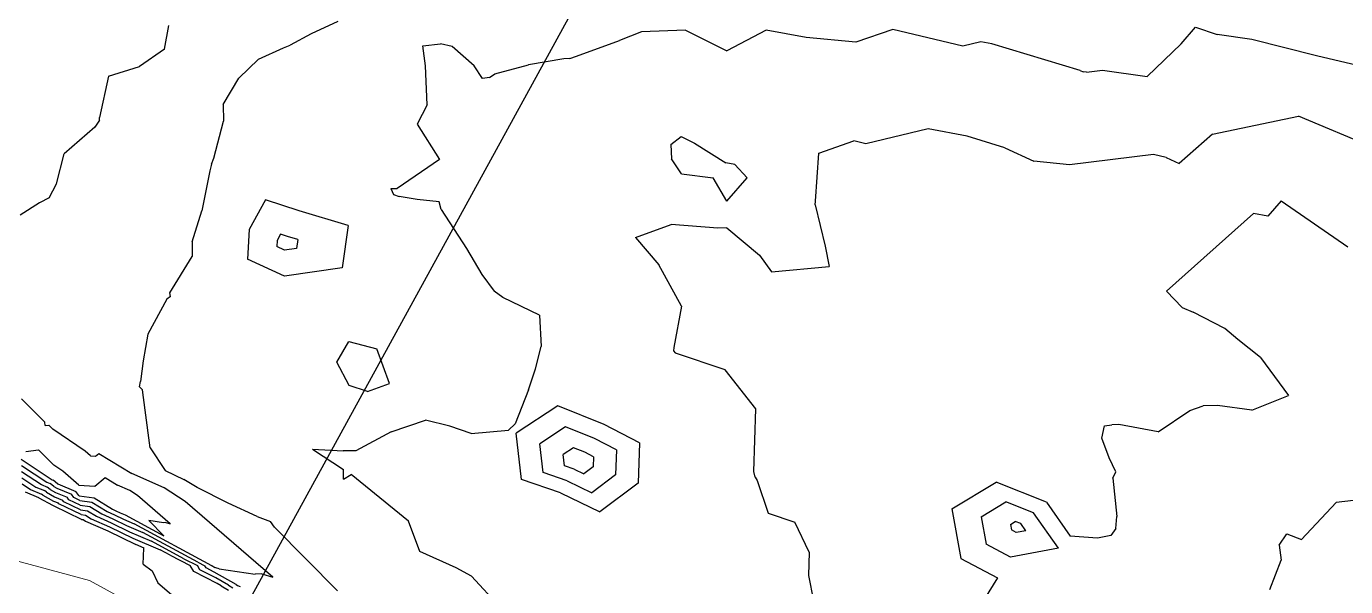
# Model space of a CAD drawing. Header units: metres. Extents: x -1120501 to 1198934, y -4928884 to 66998.
# Drawn here: x -288.2 to -55.9, y -413.4 to -314.7 of the extents above; entities that cross this region are included whole.
import ezdxf

# ---------------------------------------------------------------- set-up
doc = ezdxf.new("R2010")
doc.units = ezdxf.units.M
doc.layers.add('CL', color=5, linetype='Continuous')
doc.layers.add('Cross Sections', color=10, linetype='Continuous')
doc.layers.add('SURF2CONTOURS', color=7, linetype='Continuous', lineweight=0)

msp = doc.modelspace()

# ---------------------------------------------------------------- linework, layer by layer
at = {"color": 7, "lineweight": 0}
msp.add_circle((-684.64, 190.5), 66807.04, dxfattribs=at)
at = {"layer": 'CL', "linetype": 'Continuous', "lineweight": 0}
msp.add_lwpolyline([(-1067.58, 367.8), (-1082.93, 319.26), (-1104.11, 221.68), (-1108.39, 149.1), (-1119.85, 75.24), (-1093.53, -4.65), (-914.22, -147.32), (-825.87, -265.54), (-744.42, -314.86), (-442.72, -367.63), (-277.08, -412.37), (-43.5, -540.29), (86.31, -636.55), (247.28, -699.7), (413.51, -706.37), (555.05, -769.61), (597.29, -868.97), (635.37, -929.41), (778.63, -1023.65), (803.38, -1108.38), (824.32, -1155.97), (872.87, -1163.59)], dxfattribs=at)
at = {"layer": 'Cross Sections', "linetype": 'Continuous', "lineweight": 30}
msp.add_line((-326.02, -556.59), (-85.86, -118.04), dxfattribs=at)
at = {"layer": 'SURF2CONTOURS', "color": 2, "linetype": 'Continuous', "lineweight": -3}
for p, q in [((-263.87, -318.73, 249.5), (-263.11, -314.53, 249.5)), ((-179.88, -315.68, 248.5), (-183.73, -317.2, 248.5)), ((-172.16, -315.39, 248.5), (-179.88, -315.68, 248.5)), ((-172.16, -315.39, 248.5), (-164.87, -319.01, 248.5)), ((-157.94, -315.38, 248.5), (-164.87, -319.01, 248.5)), ((-150.91, -316.69, 248.5), (-157.94, -315.38, 248.5)), ((-135.65, -315.25, 248.5), (-142.14, -317.51, 248.5)), ((-123.32, -318.18, 248.5), (-135.65, -315.25, 248.5)), ((-84.9, -317.77, 248.5), (-82.34, -314.85, 248.5)), ((-82.34, -314.85, 248.5), (-78.55, -316.11, 248.5)), ((-218.39, -318.12, 248.5), (-215.28, -317.76, 248.5)), ((-217.89, -321.67, 248.5), (-218.39, -318.12, 248.5)), ((-213.2, -318.26, 248.5), (-215.28, -317.76, 248.5)), ((-191.33, -319.97, 248.5), (-183.73, -317.2, 248.5)), ((-142.14, -317.51, 248.5), (-150.91, -316.69, 248.5)), ((-120.16, -317.41, 248.5), (-123.32, -318.18, 248.5)), ((-118.2, -317.79, 248.5), (-120.16, -317.41, 248.5)), ((-102.65, -322.49, 248.5), (-118.2, -317.79, 248.5)), ((-90.86, -323.56, 248.5), (-84.9, -317.77, 248.5)), ((-72.43, -317.03, 248.5), (-78.55, -316.11, 248.5)), ((-61.07, -319.91, 248.5), (-72.43, -317.03, 248.5)), ((-263.87, -318.73, 249.5), (-268.26, -321.8, 249.5)), ((-209.34, -321.63, 248.5), (-213.2, -318.26, 248.5)), ((-193.58, -320.44, 248.5), (-199.79, -321.46, 248.5)), ((-192.51, -320.39, 248.5), (-193.58, -320.44, 248.5)), ((-192.51, -320.39, 248.5), (-191.33, -319.97, 248.5)), ((-50.82, -322.33, 248.5), (-61.07, -319.91, 248.5)), ((-273.73, -323.47, 249.5), (-268.26, -321.8, 249.5)), ((-217.6, -328.53, 248.5), (-217.89, -321.67, 248.5)), ((-207.89, -323.91, 248.5), (-209.34, -321.63, 248.5)), ((-205.73, -323.06, 248.5), (-199.79, -321.46, 248.5)), ((-102.65, -322.49, 248.5), (-102.14, -322.73, 248.5)), ((-101.52, -322.79, 248.5), (-102.14, -322.73, 248.5)), ((-101.52, -322.79, 248.5), (-98.74, -322.45, 248.5)), ((-98.74, -322.45, 248.5), (-90.86, -323.56, 248.5)), ((-273.73, -323.47, 249.5), (-275.28, -330.75, 249.5)), ((-206.66, -323.72, 248.5), (-207.89, -323.91, 248.5)), ((-206.66, -323.72, 248.5), (-205.73, -323.06, 248.5)), ((-217.6, -328.53, 248.5), (-219.37, -331.93, 248.5)), ((-275.33, -331.26, 249.5), (-276.11, -332.45, 249.5)), ((-275.33, -331.26, 249.5), (-275.28, -330.75, 249.5)), ((-219.37, -331.93, 248.5), (-215.45, -338.15, 248.5)), ((-276.11, -332.45, 249.5), (-281.54, -337.17, 249.5)), ((-282.86, -342.45, 249.5), (-281.54, -337.17, 249.5)), ((-215.45, -338.15, 248.5), (-222.91, -343.27, 248.5)), ((-284.19, -344.9, 249.5), (-282.86, -342.45, 249.5)), ((-223.99, -343.26, 248.5), (-222.91, -343.27, 248.5)), ((-223.99, -343.26, 248.5), (-223.52, -344.36, 248.5)), ((-285.88, -345.81, 249.5), (-289.29, -347.96, 249.5)), ((-284.19, -344.9, 249.5), (-285.88, -345.81, 249.5)), ((-246.09, -345.3, 248.5), (-248.96, -350.48, 248.5)), ((-240.16, -347.23, 248.5), (-246.09, -345.3, 248.5)), ((-223.52, -344.36, 248.5), (-222.52, -344.68, 248.5)), ((-219.4, -345.21, 248.5), (-222.52, -344.68, 248.5)), ((-215.5, -345.65, 248.5), (-219.4, -345.21, 248.5)), ((-215.18, -347, 248.5), (-215.5, -345.65, 248.5)), ((-67.28, -345.45, 247.5), (-69.6, -348.18, 247.5)), ((-67.28, -345.45, 247.5), (-55.51, -353.53, 247.5)), ((-231.55, -349.79, 248.5), (-240.16, -347.23, 248.5)), ((-215.18, -347, 248.5), (-210.7, -353.83, 248.5)), ((-72.13, -347.7, 247.5), (-87.44, -361.35, 247.5)), ((-69.6, -348.18, 247.5), (-72.13, -347.7, 247.5)), ((-248.96, -350.48, 248.5), (-249.25, -355.75, 248.5)), ((-231.55, -349.79, 248.5), (-232.56, -357.26, 248.5)), ((-210.7, -353.83, 248.5), (-207.99, -358.45, 248.5)), ((-242.74, -358.72, 248.5), (-249.25, -355.75, 248.5)), ((-232.56, -357.26, 248.5), (-242.74, -358.72, 248.5)), ((-207.99, -358.45, 248.5), (-205.83, -361.36, 248.5)), ((-204.32, -362.49, 248.5), (-205.83, -361.36, 248.5)), ((-87.44, -361.35, 247.5), (-84.68, -364.26, 247.5)), ((-197.82, -365.58, 248.5), (-204.32, -362.49, 248.5)), ((-84.68, -364.26, 247.5), (-82.79, -365.07, 247.5)), ((-197.82, -365.58, 248.5), (-197.55, -371.11, 248.5)), ((-77.17, -367.96, 247.5), (-82.79, -365.07, 247.5)), ((-74.88, -369.86, 247.5), (-77.17, -367.96, 247.5)), ((-198.57, -375.03, 248.5), (-197.55, -371.11, 248.5)), ((-70.93, -373.08, 247.5), (-74.88, -369.86, 247.5)), ((-70.93, -373.08, 247.5), (-65.98, -379.77, 247.5)), ((-199.75, -378.75, 248.5), (-198.57, -375.03, 248.5)), ((-289.01, -380.33, 249.5), (-284.9, -384.43, 249.5)), ((-199.75, -378.75, 248.5), (-202.14, -384.72, 248.5)), ((-72.43, -382.36, 247.5), (-65.98, -379.77, 247.5)), ((-194.6, -381.59, 248.5), (-201.95, -386.42, 248.5)), ((-186.48, -384.89, 248.5), (-194.6, -381.59, 248.5)), ((-88.93, -386.14, 247.5), (-83.35, -382.41, 247.5)), ((-83.35, -382.41, 247.5), (-80.98, -381.57, 247.5)), ((-78.5, -381.52, 247.5), (-80.98, -381.57, 247.5)), ((-72.43, -382.36, 247.5), (-78.5, -381.52, 247.5)), ((-284.84, -385.04, 249.5), (-284.9, -384.43, 249.5)), ((-284.84, -385.04, 249.5), (-284.24, -384.97, 249.5)), ((-283.49, -385.71, 249.5), (-284.24, -384.97, 249.5)), ((-223.98, -386.18, 248.5), (-217.92, -384.08, 248.5)), ((-213.64, -385.13, 248.5), (-217.92, -384.08, 248.5)), ((-209.85, -386.48, 248.5), (-213.64, -385.13, 248.5)), ((-202.14, -384.72, 248.5), (-203.3, -385.88, 248.5)), ((-180.26, -388.08, 248.5), (-186.48, -384.89, 248.5)), ((-98.87, -387.25, 247.5), (-98.38, -385.1, 247.5)), ((-98.38, -385.1, 247.5), (-97.06, -384.91, 247.5)), ((-95.83, -384.86, 247.5), (-97.06, -384.91, 247.5)), ((-88.93, -386.14, 247.5), (-95.83, -384.86, 247.5)), ((-277.82, -389.58, 249.5), (-283.49, -385.71, 249.5)), ((-223.98, -386.18, 248.5), (-230.16, -389.51, 248.5)), ((-209.85, -386.48, 248.5), (-203.3, -385.88, 248.5)), ((-201.01, -394.56, 248.5), (-201.95, -386.42, 248.5)), ((-97.55, -390.76, 247.5), (-98.87, -387.25, 247.5)), ((-276.9, -390.38, 249.5), (-277.82, -389.58, 249.5)), ((-276, -390.43, 249.5), (-275.42, -389.95, 249.5)), ((-275.42, -389.95, 249.5), (-269.63, -393.48, 249.5)), ((-237.79, -389.19, 248.5), (-232.39, -389.5, 248.5)), ((-237.79, -389.19, 248.5), (-232.34, -392.82, 248.5)), ((-230.16, -389.51, 248.5), (-232.39, -389.5, 248.5)), ((-191.87, -388.96, 249.5), (-193.67, -390.15, 249.5)), ((-193.44, -392.14, 249.5), (-193.67, -390.15, 249.5)), ((-189.88, -389.77, 249.5), (-191.87, -388.96, 249.5)), ((-188.36, -390.55, 249.5), (-189.88, -389.77, 249.5)), ((-180.26, -388.08, 248.5), (-180.5, -395.21, 248.5)), ((-289.04, -392.07, 249.5), (-284.59, -395.03, 249.5)), ((-276.9, -390.38, 249.5), (-276, -390.43, 249.5)), ((-191.76, -392.72, 249.5), (-193.44, -392.14, 249.5)), ((-188.42, -392.3, 249.5), (-190.06, -393.53, 249.5)), ((-188.36, -390.55, 249.5), (-188.42, -392.3, 249.5)), ((-96.38, -393.22, 247.5), (-97.55, -390.76, 247.5)), ((-288.98, -394.24, 248.5), (-286.49, -395.9, 248.5)), ((-263.89, -396, 249.5), (-269.63, -393.48, 249.5)), ((-232.35, -394.48, 248.5), (-232.34, -392.82, 248.5)), ((-232.35, -394.48, 248.5), (-230.98, -393.69, 248.5)), ((-220.89, -401.92, 248.5), (-230.98, -393.69, 248.5)), ((-194.13, -396.92, 248.5), (-201.01, -394.56, 248.5)), ((-191.76, -392.72, 249.5), (-190.06, -393.53, 249.5)), ((-96.93, -394.34, 247.5), (-96.38, -393.22, 247.5)), ((-96.93, -394.34, 247.5), (-96.23, -401.07, 247.5)), ((-288.39, -396.76, 247.5), (-286.02, -397.75, 247.5)), ((-286.49, -395.9, 248.5), (-285, -396.52, 248.5)), ((-284.65, -396.81, 248.5), (-285, -396.52, 248.5)), ((-284.65, -396.81, 248.5), (-283.2, -397.6, 248.5)), ((-284.59, -395.03, 249.5), (-283.98, -395.28, 249.5)), ((-283.34, -395.82, 249.5), (-283.98, -395.28, 249.5)), ((-283.34, -395.82, 249.5), (-282.83, -396.1, 249.5)), ((-282.83, -396.1, 249.5), (-280.24, -397.17, 249.5)), ((-260.25, -398.42, 249.5), (-263.89, -396, 249.5)), ((-194.13, -396.92, 248.5), (-187.2, -400.25, 248.5)), ((-180.5, -395.21, 248.5), (-187.2, -400.25, 248.5)), ((-125.25, -399.74, 247.5), (-117.47, -395.05, 247.5)), ((-108.6, -398.53, 247.5), (-117.47, -395.05, 247.5)), ((-285.96, -397.8, 247.5), (-286.02, -397.75, 247.5)), ((-285.96, -397.8, 247.5), (-283.57, -399.1, 247.5)), ((-283.57, -399.1, 247.5), (-283.35, -399.19, 247.5)), ((-283.31, -399.24, 247.5), (-283.35, -399.19, 247.5)), ((-278.47, -401.58, 247.5), (-283.31, -399.24, 247.5)), ((-283.2, -397.6, 248.5), (-281.79, -398.18, 248.5)), ((-281.56, -398.49, 248.5), (-281.79, -398.18, 248.5)), ((-278.63, -399.91, 248.5), (-281.56, -398.49, 248.5)), ((-279.82, -397.75, 249.5), (-280.24, -397.17, 249.5)), ((-278.79, -398.24, 249.5), (-279.82, -397.75, 249.5)), ((-278.79, -398.24, 249.5), (-276.65, -398.54, 249.5)), ((-276.65, -398.54, 249.5), (-273.95, -400.21, 249.5)), ((-244.79, -411.78, 249.5), (-260.25, -398.42, 249.5)), ((-108.6, -398.53, 247.5), (-104.41, -404.52, 247.5)), ((-278.63, -399.91, 248.5), (-277.4, -400.08, 248.5)), ((-278.47, -401.58, 247.5), (-278.15, -401.63, 247.5)), ((-278.15, -401.63, 247.5), (-277.74, -401.88, 247.5)), ((-277.4, -400.08, 248.5), (-275.85, -401.04, 248.5)), ((-275.85, -401.04, 248.5), (-273.26, -402.2, 248.5)), ((-273.95, -400.21, 249.5), (-272.69, -400.77, 249.5)), ((-272.69, -400.77, 249.5), (-271.1, -401.54, 249.5)), ((-271.1, -401.54, 249.5), (-269.22, -402.35, 249.5)), ((-125.25, -399.74, 247.5), (-123.64, -408.47, 247.5)), ((-96.4, -403.17, 247.5), (-96.23, -401.07, 247.5)), ((-277.74, -401.88, 247.5), (-273.84, -403.62, 247.5)), ((-273.84, -403.62, 247.5), (-268.91, -406.01, 247.5)), ((-273.26, -402.2, 248.5), (-270.01, -403.78, 248.5)), ((-270.01, -403.78, 248.5), (-266.14, -405.44, 248.5)), ((-255.5, -409.76, 249.5), (-269.22, -402.35, 249.5)), ((-218.92, -407.23, 248.5), (-220.89, -401.92, 248.5)), ((-114.95, -402.47, 246.5), (-114.08, -401.95, 246.5)), ((-114.95, -402.47, 246.5), (-114.77, -403.44, 246.5)), ((-113.91, -403.9, 246.5), (-114.77, -403.44, 246.5)), ((-113.1, -402.34, 246.5), (-114.08, -401.95, 246.5)), ((-112.22, -403.59, 246.5), (-113.91, -403.9, 246.5)), ((-112.22, -403.59, 246.5), (-113.1, -402.34, 246.5)), ((-96.4, -403.17, 247.5), (-97.25, -404.4, 247.5)), ((-267.43, -406.65, 247.5), (-268.91, -406.01, 247.5)), ((-260.43, -408.52, 248.5), (-266.14, -405.44, 248.5)), ((-99.59, -404.9, 247.5), (-104.41, -404.52, 247.5)), ((-97.25, -404.4, 247.5), (-99.59, -404.9, 247.5)), ((-267.62, -409.47, 247.5), (-267.52, -406.67, 247.5)), ((-267.52, -406.67, 247.5), (-267.43, -406.65, 247.5)), ((-260.43, -408.52, 248.5), (-258.05, -409.72, 248.5)), ((-212.51, -410.14, 248.5), (-218.92, -407.23, 248.5)), ((-123.64, -408.47, 247.5), (-117.24, -411.91, 247.5)), ((-267.62, -409.47, 247.5), (-266.03, -410.68, 247.5)), ((-266.03, -410.68, 247.5), (-265.04, -412.75, 247.5)), ((-257.62, -410.45, 248.5), (-258.05, -409.72, 248.5)), ((-254.83, -411.87, 248.5), (-257.62, -410.45, 248.5)), ((-255.5, -409.76, 249.5), (-255.44, -409.79, 249.5)), ((-255.43, -409.81, 249.5), (-255.44, -409.79, 249.5)), ((-255.37, -409.84, 249.5), (-255.43, -409.81, 249.5)), ((-255.37, -409.84, 249.5), (-254.97, -410.07, 249.5)), ((-254.84, -410.11, 249.5), (-254.97, -410.07, 249.5)), ((-254.25, -410.29, 249.5), (-254.84, -410.11, 249.5)), ((-254.25, -410.29, 249.5), (-247.9, -411.25, 249.5)), ((-209.8, -411.59, 248.5), (-212.51, -410.14, 248.5)), ((-265.04, -412.75, 247.5), (-262.22, -415.17, 247.5)), ((-252.58, -413.17, 248.5), (-254.83, -411.87, 248.5)), ((-252.58, -413.17, 248.5), (-251.8, -413.64, 248.5)), ((-246.75, -411.2, 249.5), (-247.9, -411.25, 249.5)), ((-246.75, -411.2, 249.5), (-244.79, -411.78, 249.5)), ((-209.8, -411.59, 248.5), (-204.81, -417, 248.5)), ((-117.24, -411.91, 247.5), (-121, -418.06, 247.5))]:
    msp.add_line(p, q, dxfattribs=at)
at = {"layer": 'SURF2CONTOURS', "color": 4, "linetype": 'Continuous', "lineweight": -3}
for p, q in [((-233.32, -313.83, 249), (-238.06, -316.01, 249)), ((-242.92, -318.47, 249), (-241.76, -318, 249)), ((-238.06, -316.01, 249), (-241.76, -318, 249)), ((-250.77, -323.86, 249), (-247.29, -320.47, 249)), ((-247.29, -320.47, 249), (-242.92, -318.47, 249)), ((-253.53, -328.49, 249), (-250.77, -323.86, 249)), ((-253.53, -328.49, 249), (-253.49, -331.43, 249)), ((-255.19, -337.91, 249), (-253.49, -331.43, 249)), ((-79.39, -333.71, 248), (-64.25, -330.5, 248)), ((-48.74, -337.01, 248), (-64.25, -330.5, 248)), ((-174.73, -335.54, 248), (-172.91, -334.09, 248)), ((-172.91, -334.09, 248), (-170.57, -335.31, 248)), ((-129.41, -332.75, 248), (-140.39, -335.4, 248)), ((-122.58, -334.07, 248), (-129.41, -332.75, 248)), ((-115.91, -336.08, 248), (-122.58, -334.07, 248)), ((-79.39, -333.71, 248), (-85.21, -338.88, 248)), ((-174.73, -335.54, 248), (-174.62, -338.06, 248)), ((-170.57, -335.31, 248), (-165.06, -338.73, 248)), ((-148.68, -337.05, 248), (-142.51, -334.9, 248)), ((-140.39, -335.4, 248), (-142.51, -334.9, 248)), ((-115.91, -336.08, 248), (-110.81, -338.45, 248)), ((-255.6, -338.96, 249), (-255.88, -340.14, 249)), ((-255.6, -338.96, 249), (-255.19, -337.91, 249)), ((-172.85, -340.72, 248), (-174.62, -338.06, 248)), ((-163.43, -339.04, 248), (-165.06, -338.73, 248)), ((-161.28, -341.39, 248), (-163.43, -339.04, 248)), ((-149.28, -345.51, 248), (-148.68, -337.05, 248)), ((-104.51, -339.13, 248), (-110.81, -338.45, 248)), ((-89.73, -337.3, 248), (-104.51, -339.13, 248)), ((-87.5, -337.84, 248), (-89.73, -337.3, 248)), ((-87.5, -337.84, 248), (-85.21, -338.88, 248)), ((-255.88, -340.14, 249), (-257.29, -347.2, 249)), ((-172.85, -340.72, 248), (-167.25, -341.37, 248)), ((-164.87, -345.5, 248), (-167.25, -341.37, 248)), ((-164.87, -345.5, 248), (-161.28, -341.39, 248)), ((-149.29, -346.18, 248), (-149.28, -345.51, 248)), ((-258.98, -352.68, 249), (-257.29, -347.2, 249)), ((-149.29, -346.18, 248), (-147.56, -353.44, 248)), ((-180.93, -351.92, 248), (-174.66, -349.6, 248)), ((-166.42, -350.29, 248), (-174.66, -349.6, 248)), ((-164.87, -350.21, 248), (-166.42, -350.29, 248)), ((-164.87, -350.21, 248), (-159.13, -355.03, 248)), ((-258.98, -352.68, 249), (-258.96, -355.23, 249)), ((-244.04, -352.42, 248), (-244.1, -353.52, 248)), ((-243.44, -351.33, 248), (-244.04, -352.42, 248)), ((-242.2, -351.74, 248), (-243.44, -351.33, 248)), ((-240.4, -352.27, 248), (-242.2, -351.74, 248)), ((-240.4, -352.27, 248), (-240.62, -353.83, 248)), ((-180.93, -351.92, 248), (-176.85, -356.73, 248)), ((-262.91, -361.66, 249), (-258.96, -355.23, 249)), ((-242.74, -354.14, 248), (-244.1, -353.52, 248)), ((-240.62, -353.83, 248), (-242.74, -354.14, 248)), ((-159.13, -355.03, 248), (-157, -357.95, 248)), ((-147.56, -353.44, 248), (-146.82, -357.02, 248)), ((-172.84, -364.02, 248), (-176.85, -356.73, 248)), ((-157, -357.95, 248), (-146.82, -357.02, 248)), ((-262.82, -362.28, 249), (-263.46, -362.75, 249)), ((-262.82, -362.28, 249), (-262.91, -361.66, 249)), ((-263.46, -362.75, 249), (-266.79, -368.95, 249)), ((-172.84, -364.02, 248), (-174.18, -371.31, 248)), ((-266.79, -368.95, 249), (-267.63, -373.66, 249)), ((-233.51, -373.88, 249), (-231.42, -370.24, 249)), ((-231.42, -370.24, 249), (-226.49, -371.56, 249)), ((-224.27, -377.64, 249), (-226.49, -371.56, 249)), ((-174.18, -371.31, 248), (-174.26, -371.86, 248)), ((-267.63, -373.66, 249), (-268.08, -377.26, 249)), ((-231.34, -378.01, 249), (-233.51, -373.88, 249)), ((-174.26, -371.86, 248), (-173.98, -372.26, 248)), ((-173.98, -372.26, 248), (-165.24, -375.15, 248)), ((-165.18, -375.24, 248), (-165.24, -375.15, 248)), ((-159.74, -382.09, 248), (-165.18, -375.24, 248)), ((-268.28, -378.23, 249), (-268.08, -377.26, 249)), ((-267.76, -378.76, 249), (-268.28, -378.23, 249)), ((-228.13, -379.04, 249), (-231.34, -378.01, 249)), ((-228.13, -379.04, 249), (-224.27, -377.64, 249)), ((-267.29, -382.33, 249), (-267.76, -378.76, 249)), ((-266.37, -388.95, 249), (-267.29, -382.33, 249)), ((-160.1, -393.14, 248), (-159.74, -382.09, 248)), ((-193.24, -385.28, 249), (-197.81, -388.28, 249)), ((-188.18, -387.33, 249), (-193.24, -385.28, 249)), ((-184.31, -389.32, 249), (-188.18, -387.33, 249)), ((-288.26, -389.62, 250), (-286.06, -389.35, 250)), ((-283.34, -392.04, 250), (-286.06, -389.35, 250)), ((-266.37, -388.95, 249), (-263.77, -392.96, 249)), ((-197.22, -393.35, 249), (-197.81, -388.28, 249)), ((-184.31, -389.32, 249), (-184.46, -393.75, 249)), ((-289.07, -390.98, 250), (-283.64, -394.6, 250)), ((-281.78, -393.1, 250), (-283.34, -392.04, 250)), ((-289.01, -393.16, 249), (-285.54, -395.46, 249)), ((-283.64, -394.6, 250), (-283.47, -394.67, 250)), ((-282.68, -395.33, 250), (-283.47, -394.67, 250)), ((-278.92, -395.57, 250), (-281.78, -393.1, 250)), ((-276.11, -395.75, 250), (-274.29, -394.23, 250)), ((-274.29, -394.23, 250), (-272.13, -395.55, 250)), ((-263.77, -392.96, 249), (-260.45, -394.57, 249)), ((-258.1, -395.94, 249), (-260.45, -394.57, 249)), ((-192.95, -394.82, 249), (-197.22, -393.35, 249)), ((-192.95, -394.82, 249), (-188.63, -396.89, 249)), ((-184.46, -393.75, 249), (-188.63, -396.89, 249)), ((-159.89, -394.12, 248), (-160.1, -393.14, 248)), ((-159.89, -394.12, 248), (-159.53, -394.73, 248)), ((-159.53, -394.73, 248), (-157.56, -400.49, 248)), ((-288.94, -395.33, 248), (-287.44, -396.33, 248)), ((-287.44, -396.33, 248), (-285.51, -397.13, 248)), ((-285.54, -395.46, 249), (-284.49, -395.9, 249)), ((-285.3, -397.31, 248), (-285.51, -397.13, 248)), ((-283.99, -396.32, 249), (-284.49, -395.9, 249)), ((-283.99, -396.32, 249), (-283.02, -396.85, 249)), ((-283.02, -396.85, 249), (-281.01, -397.68, 249)), ((-282.68, -395.33, 250), (-282.65, -395.35, 250)), ((-282.65, -395.35, 250), (-279.46, -396.67, 250)), ((-278.94, -397.37, 250), (-279.46, -396.67, 250)), ((-278.92, -395.57, 250), (-276.11, -395.75, 250)), ((-269.99, -396.49, 250), (-272.13, -395.55, 250)), ((-268.63, -397.39, 250), (-269.99, -396.49, 250)), ((-252.65, -398.74, 249), (-258.1, -395.94, 249)), ((-285.3, -397.31, 248), (-283.39, -398.35, 248)), ((-283.39, -398.35, 248), (-282.57, -398.69, 248)), ((-282.44, -398.87, 248), (-282.57, -398.69, 248)), ((-278.55, -400.75, 248), (-282.44, -398.87, 248)), ((-280.69, -398.12, 249), (-281.01, -397.68, 249)), ((-278.71, -399.08, 249), (-280.69, -398.12, 249)), ((-278.87, -397.41, 250), (-278.94, -397.37, 250)), ((-278.87, -397.41, 250), (-276.27, -397.77, 250)), ((-278.71, -399.08, 249), (-277.02, -399.31, 249)), ((-277.02, -399.31, 249), (-274.9, -400.63, 249)), ((-276.27, -397.77, 250), (-273, -399.79, 250)), ((-262.87, -402.37, 250), (-268.63, -397.39, 250)), ((-247.57, -401.07, 249), (-252.65, -398.74, 249)), ((-120.1, -401.11, 247), (-115.77, -398.5, 247)), ((-110.85, -400.44, 247), (-115.77, -398.5, 247)), ((-57.59, -398.62, 247), (-63.7, -405.11, 247)), ((-53.04, -398.06, 247), (-57.59, -398.62, 247)), ((-278.55, -400.75, 248), (-277.77, -400.85, 248)), ((-277.77, -400.85, 248), (-276.79, -401.46, 248)), ((-276.79, -401.46, 248), (-273.55, -402.91, 248)), ((-274.9, -400.63, 249), (-272.98, -401.49, 249)), ((-273, -399.79, 250), (-272.4, -400.06, 250)), ((-272.98, -401.49, 249), (-270.56, -402.66, 249)), ((-272.4, -400.06, 250), (-271.65, -400.43, 250)), ((-271.65, -400.43, 250), (-270.76, -400.81, 250)), ((-270.76, -400.81, 250), (-263.98, -404.47, 250)), ((-264.03, -402.17, 250), (-266.6, -401.79, 250)), ((-266.6, -401.79, 250), (-263.98, -404.47, 250)), ((-247.57, -401.07, 249), (-245.18, -401.96, 249)), ((-157.56, -400.49, 248), (-152.89, -402.1, 248)), ((-120.1, -401.11, 247), (-119.2, -405.96, 247)), ((-106.48, -406.67, 247), (-110.85, -400.44, 247)), ((-273.55, -402.91, 248), (-269.46, -404.9, 248)), ((-270.56, -402.66, 249), (-267.68, -403.89, 249)), ((-257.97, -409.14, 249), (-267.68, -403.89, 249)), ((-263.61, -402.16, 250), (-264.03, -402.17, 250)), ((-263.61, -402.16, 250), (-262.87, -402.37, 250)), ((-244.49, -402.93, 249), (-245.18, -401.96, 249)), ((-244.49, -402.93, 249), (-233.39, -414.2, 249)), ((-150.37, -407.37, 248), (-152.89, -402.1, 248)), ((-269.46, -404.9, 248), (-264.6, -406.98, 248)), ((-114.92, -408.26, 247), (-119.2, -405.96, 247)), ((-67.64, -406.12, 247), (-66.29, -404.12, 247)), ((-67.64, -406.12, 247), (-67.27, -408.79, 247)), ((-66.29, -404.12, 247), (-63.7, -405.11, 247)), ((-262.89, -407.9, 248), (-264.6, -406.98, 248)), ((-262.89, -407.9, 248), (-259.36, -409.69, 248)), ((-150.37, -407.37, 248), (-150.5, -411.47, 248)), ((-106.48, -406.67, 247), (-114.92, -408.26, 247)), ((-258.71, -410.78, 248), (-259.36, -409.69, 248)), ((-254.57, -412.89, 248), (-258.71, -410.78, 248)), ((-257.97, -409.14, 249), (-256.75, -409.76, 249)), ((-256.52, -410.13, 249), (-256.75, -409.76, 249)), ((-255.1, -410.86, 249), (-256.52, -410.13, 249)), ((-251.26, -413.07, 249), (-255.1, -410.86, 249)), ((-69.24, -413.94, 247), (-67.27, -408.79, 247)), ((-253.91, -413.27, 248), (-254.57, -412.89, 248)), ((-253.91, -413.27, 248), (-252.6, -414.06, 248)), ((-251.26, -413.07, 249), (-251.01, -413.22, 249)), ((-251.01, -413.22, 249), (-250.55, -413.44, 249)), ((-150.5, -411.47, 248), (-149.59, -415.93, 248))]:
    msp.add_line(p, q, dxfattribs=at)

doc.saveas('drawing.dxf')
